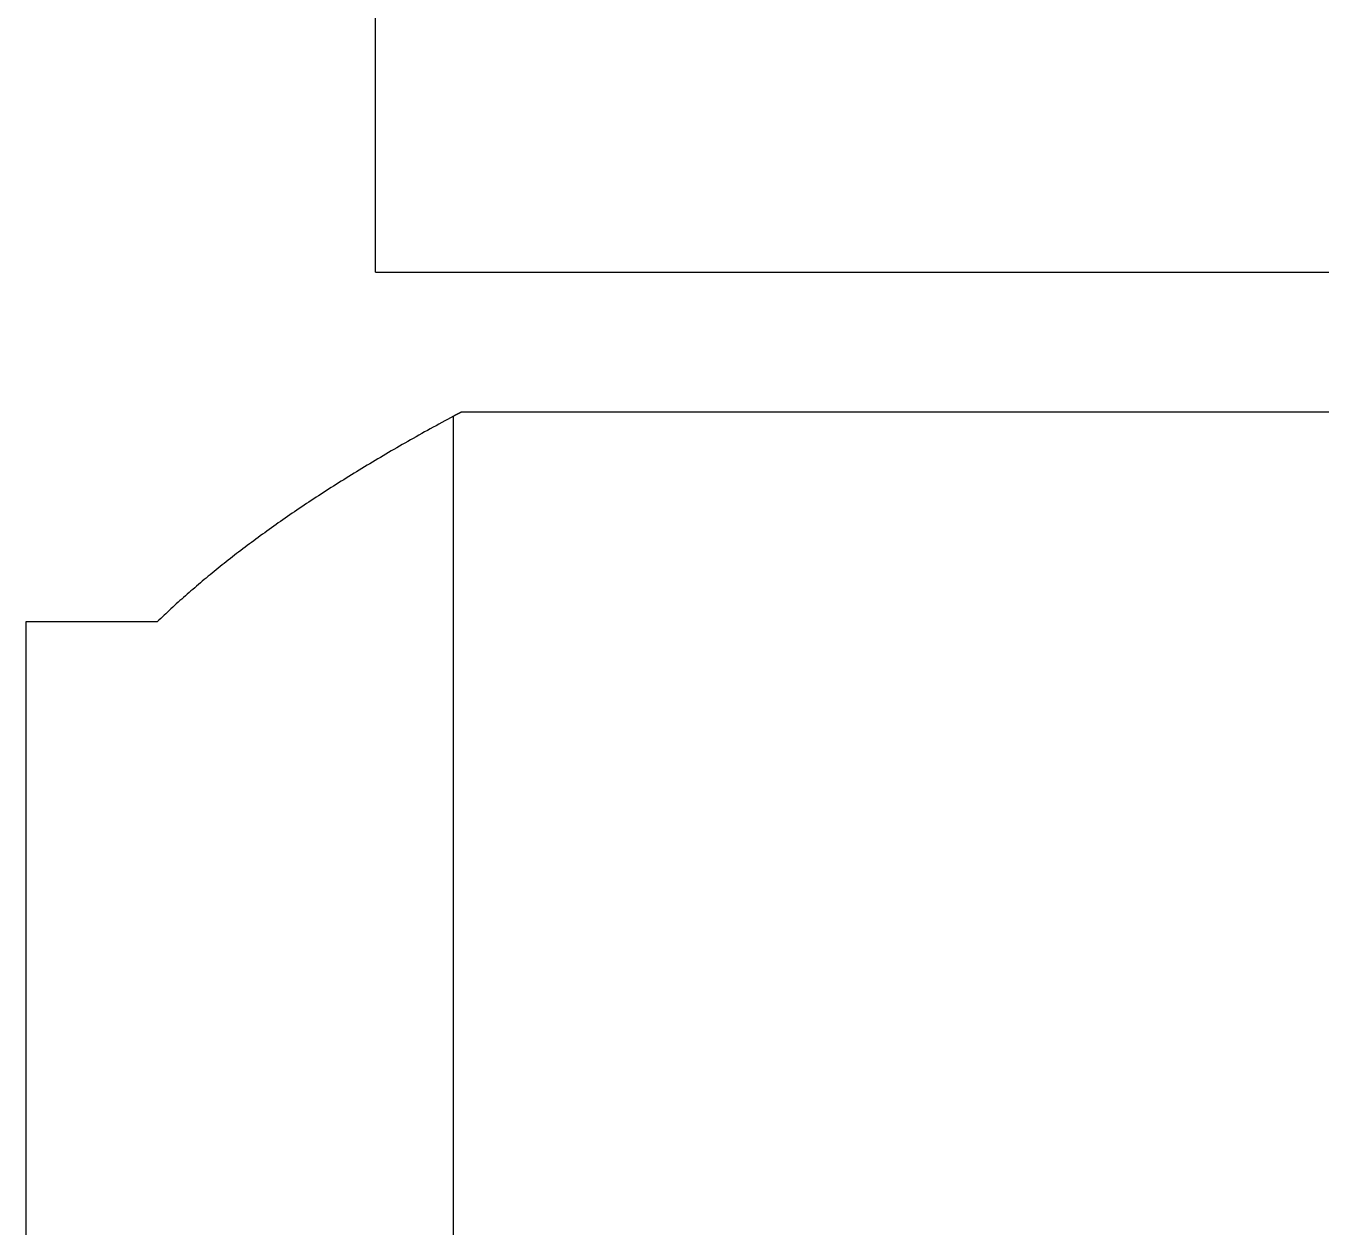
# Model space of a CAD drawing. Extents: x 16.7 to 47.9, y 2.6 to 52.9.
# Drawn here: x 16.68 to 18.532, y 27.596 to 29.313 of the extents above; entities that cross this region are included whole.
import ezdxf

# ---------------------------------------------------------------- set-up
doc = ezdxf.new("R2010")
doc.units = 0
doc.header["$LTSCALE"] = 16.335
doc.layers.get('0').update_dxf_attribs({"linetype": 'CONTINUOUS'})

msp = doc.modelspace()

# ---------------------------------------------------------------- linework, layer by layer
for p, q in [((17.1799, 28.9611), (17.1799, 29.6651)), ((17.1799, 28.9611), (47.3799, 28.9611)), ((17.2914, 27.5115), (17.2914, 28.755)), ((17.3031, 28.7611), (20.1799, 28.7611)), ((16.6799, 28.4611), (16.6799, 25.8637)), ((16.8678, 28.4611), (16.6799, 28.4611))]:
    msp.add_line(p, q)
for points in [[(17.2914, 28.755, 0), (17.2872, 28.7527, 0), (17.283, 28.7505, 0), (17.2789, 28.7482, 0), (17.2747, 28.746, 0), (17.2706, 28.7437, 0), (17.2665, 28.7415, 0), (17.2624, 28.7392, 0), (17.2583, 28.737, 0), (17.2542, 28.7347, 0), (17.2501, 28.7325, 0), (17.2461, 28.7302, 0), (17.242, 28.7279, 0), (17.238, 28.7257, 0), (17.234, 28.7234, 0), (17.23, 28.7212, 0), (17.226, 28.7189, 0), (17.222, 28.7166, 0), (17.2181, 28.7144, 0), (17.2141, 28.7121, 0), (17.2102, 28.7098, 0), (17.2063, 28.7076, 0), (17.2024, 28.7053, 0), (17.1985, 28.703, 0), (17.1946, 28.7008, 0), (17.1908, 28.6985, 0), (17.1869, 28.6962, 0), (17.1831, 28.694, 0), (17.1793, 28.6917, 0), (17.1754, 28.6894, 0), (17.1717, 28.6871, 0), (17.1679, 28.6848, 0), (17.1641, 28.6826, 0), (17.1603, 28.6803, 0), (17.1566, 28.678, 0), (17.1529, 28.6757, 0), (17.1492, 28.6735, 0), (17.1455, 28.6712, 0), (17.1418, 28.6689, 0), (17.1381, 28.6666, 0), (17.1344, 28.6643, 0), (17.1308, 28.662, 0), (17.1272, 28.6597, 0), (17.1236, 28.6575, 0), (17.1199, 28.6552, 0), (17.1164, 28.6529, 0), (17.1128, 28.6506, 0), (17.1092, 28.6483, 0), (17.1057, 28.646, 0), (17.1021, 28.6437, 0), (17.0986, 28.6414, 0), (17.0951, 28.6391, 0), (17.0916, 28.6368, 0), (17.0881, 28.6345, 0), (17.0847, 28.6323, 0), (17.0812, 28.63, 0), (17.0778, 28.6277, 0), (17.0744, 28.6254, 0), (17.0709, 28.6231, 0), (17.0676, 28.6208, 0), (17.0642, 28.6185, 0), (17.0608, 28.6162, 0), (17.0575, 28.6139, 0), (17.0541, 28.6116, 0), (17.0508, 28.6093, 0), (17.0475, 28.607, 0), (17.0442, 28.6047, 0), (17.0409, 28.6024, 0), (17.0376, 28.6, 0), (17.0344, 28.5977, 0), (17.0311, 28.5954, 0), (17.0279, 28.5931, 0), (17.0247, 28.5908, 0), (17.0215, 28.5885, 0), (17.0183, 28.5862, 0), (17.0151, 28.5839, 0), (17.012, 28.5816, 0), (17.0089, 28.5793, 0), (17.0057, 28.577, 0), (17.0026, 28.5747, 0), (16.9995, 28.5724, 0), (16.9964, 28.57, 0), (16.9934, 28.5677, 0), (16.9903, 28.5654, 0), (16.9873, 28.5631, 0), (16.9842, 28.5608, 0), (16.9812, 28.5585, 0), (16.9782, 28.5562, 0), (16.9752, 28.5539, 0), (16.9723, 28.5515, 0), (16.9693, 28.5492, 0), (16.9664, 28.5469, 0), (16.9635, 28.5446, 0), (16.9605, 28.5423, 0), (16.9576, 28.54, 0), (16.9548, 28.5376, 0), (16.9519, 28.5353, 0), (16.949, 28.533, 0), (16.9462, 28.5307, 0), (16.9434, 28.5284, 0), (16.9406, 28.5261, 0), (16.9378, 28.5237, 0), (16.935, 28.5214, 0), (16.9322, 28.5191, 0), (16.9295, 28.5168, 0), (16.9267, 28.5145, 0), (16.924, 28.5122, 0), (16.9213, 28.5098, 0), (16.9186, 28.5075, 0), (16.9159, 28.5052, 0), (16.9133, 28.5029, 0), (16.9106, 28.5006, 0), (16.908, 28.4982, 0), (16.9054, 28.4959, 0), (16.9028, 28.4936, 0), (16.9002, 28.4913, 0), (16.8976, 28.489, 0), (16.895, 28.4866, 0), (16.8925, 28.4843, 0), (16.89, 28.482, 0), (16.8874, 28.4797, 0), (16.8849, 28.4773, 0), (16.8825, 28.475, 0), (16.88, 28.4727, 0), (16.8775, 28.4704, 0), (16.8751, 28.4681, 0), (16.8727, 28.4657, 0), (16.8702, 28.4634, 0), (16.8678, 28.4611, 0)], [(17.3031, 28.7611, 0), (17.303, 28.761, 0), (17.3029, 28.761, 0), (17.3028, 28.761, 0), (17.3028, 28.7609, 0), (17.3027, 28.7609, 0), (17.3026, 28.7608, 0), (17.3025, 28.7608, 0), (17.3024, 28.7607, 0), (17.3023, 28.7607, 0), (17.3022, 28.7606, 0), (17.3021, 28.7606, 0), (17.302, 28.7605, 0), (17.3019, 28.7605, 0), (17.3018, 28.7604, 0), (17.3017, 28.7604, 0), (17.3016, 28.7603, 0), (17.3015, 28.7603, 0), (17.3014, 28.7602, 0), (17.3013, 28.7602, 0), (17.3013, 28.7601, 0), (17.3012, 28.7601, 0), (17.3011, 28.76, 0), (17.301, 28.76, 0), (17.3009, 28.7599, 0), (17.3008, 28.7599, 0), (17.3007, 28.7599, 0), (17.3006, 28.7598, 0), (17.3005, 28.7598, 0), (17.3004, 28.7597, 0), (17.3003, 28.7597, 0), (17.3002, 28.7596, 0), (17.3001, 28.7596, 0), (17.3, 28.7595, 0), (17.2999, 28.7595, 0), (17.2999, 28.7594, 0), (17.2998, 28.7594, 0), (17.2997, 28.7593, 0), (17.2996, 28.7593, 0), (17.2995, 28.7592, 0), (17.2994, 28.7592, 0), (17.2993, 28.7591, 0), (17.2992, 28.7591, 0), (17.2991, 28.759, 0), (17.299, 28.759, 0), (17.2989, 28.7589, 0), (17.2988, 28.7589, 0), (17.2987, 28.7588, 0), (17.2987, 28.7588, 0), (17.2986, 28.7588, 0), (17.2985, 28.7587, 0), (17.2984, 28.7587, 0), (17.2983, 28.7586, 0), (17.2982, 28.7586, 0), (17.2981, 28.7585, 0), (17.298, 28.7585, 0), (17.2979, 28.7584, 0), (17.2978, 28.7584, 0), (17.2977, 28.7583, 0), (17.2976, 28.7583, 0), (17.2975, 28.7582, 0), (17.2975, 28.7582, 0), (17.2974, 28.7581, 0), (17.2973, 28.7581, 0), (17.2972, 28.758, 0), (17.2971, 28.758, 0), (17.297, 28.7579, 0), (17.2969, 28.7579, 0), (17.2968, 28.7578, 0), (17.2967, 28.7578, 0), (17.2966, 28.7577, 0), (17.2965, 28.7577, 0), (17.2964, 28.7577, 0), (17.2964, 28.7576, 0), (17.2963, 28.7576, 0), (17.2962, 28.7575, 0), (17.2961, 28.7575, 0), (17.296, 28.7574, 0), (17.2959, 28.7574, 0), (17.2958, 28.7573, 0), (17.2957, 28.7573, 0), (17.2956, 28.7572, 0), (17.2955, 28.7572, 0), (17.2954, 28.7571, 0), (17.2953, 28.7571, 0), (17.2953, 28.757, 0), (17.2952, 28.757, 0), (17.2951, 28.7569, 0), (17.295, 28.7569, 0), (17.2949, 28.7568, 0), (17.2948, 28.7568, 0), (17.2947, 28.7567, 0), (17.2946, 28.7567, 0), (17.2945, 28.7566, 0), (17.2944, 28.7566, 0), (17.2943, 28.7565, 0), (17.2943, 28.7565, 0), (17.2942, 28.7565, 0), (17.2941, 28.7564, 0), (17.294, 28.7564, 0), (17.2939, 28.7563, 0), (17.2938, 28.7563, 0), (17.2937, 28.7562, 0), (17.2936, 28.7562, 0), (17.2935, 28.7561, 0), (17.2934, 28.7561, 0), (17.2933, 28.756, 0), (17.2933, 28.756, 0), (17.2932, 28.7559, 0), (17.2931, 28.7559, 0), (17.293, 28.7558, 0), (17.2929, 28.7558, 0), (17.2928, 28.7557, 0), (17.2927, 28.7557, 0), (17.2926, 28.7556, 0), (17.2925, 28.7556, 0), (17.2924, 28.7555, 0), (17.2924, 28.7555, 0), (17.2923, 28.7554, 0), (17.2922, 28.7554, 0), (17.2921, 28.7553, 0), (17.292, 28.7553, 0), (17.2919, 28.7553, 0), (17.2918, 28.7552, 0), (17.2917, 28.7552, 0), (17.2916, 28.7551, 0), (17.2915, 28.7551, 0), (17.2915, 28.755, 0), (17.2914, 28.755, 0)]]:
    msp.add_polyline3d(points)

doc.saveas('drawing.dxf')
